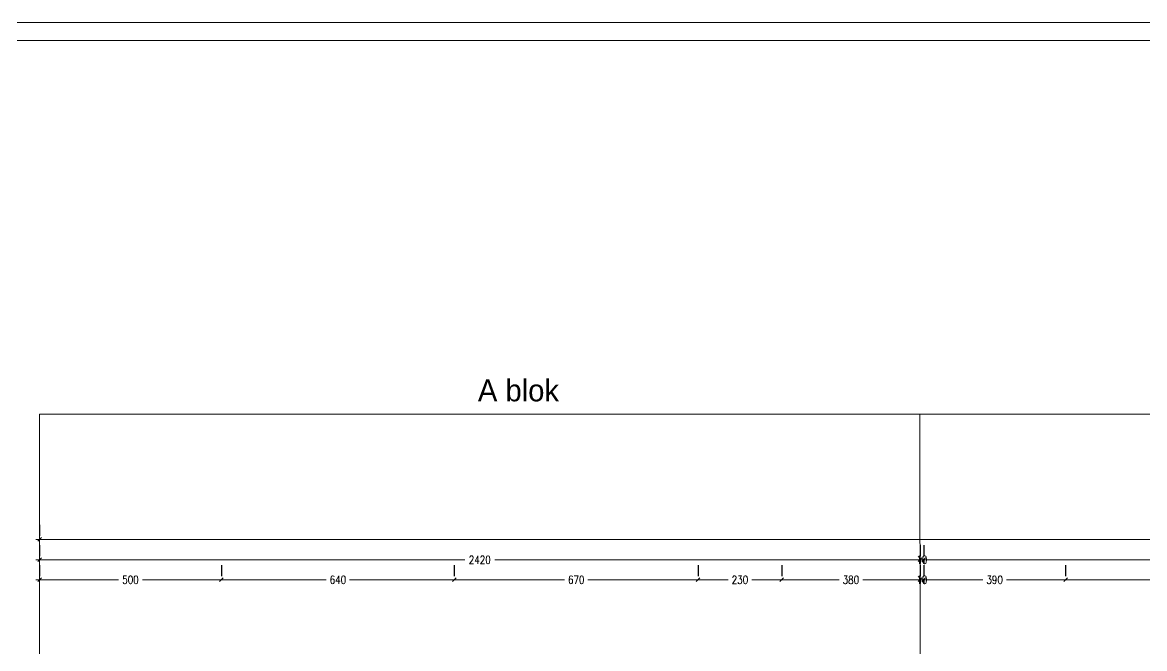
# Model space of a CAD drawing. Header units: millimetres. Extents: x -7453 to 3447, y 1740 to 11040.
# Drawn here: x -5856 to -2772, y 9320 to 11040 of the extents above; entities that cross this region are included whole.
import ezdxf

# ---------------------------------------------------------------- set-up
doc = ezdxf.new("R2010")
doc.units = ezdxf.units.MM
for name, color, linetype, lineweight in [('antet-İM', 145, 'Continuous', 20), ('yazı-İM', 64, 'Continuous', 20), ('ölçü-dış-İM', 7, 'Continuous', 20)]:
    doc.layers.add(name, color=color, linetype=linetype, lineweight=lineweight)
doc.styles.add('YAZI_İM', font='bgothl.ttf', dxfattribs={"height": 15})
doc.styles.add('ÖLÇÜ_İM', font='romans.shx', dxfattribs={"width": 0.8})
doc.dimstyles.new('ÖLÇÜ_İM_1-100', dxfattribs={"dimscale": 100, "dimtxt": 0.22, "dimasz": 0.1, "dimexe": 0.1, "dimexo": 0.4, "dimgap": 0.1, "dimtad": 0, "dimdec": 1, "dimrnd": 0.5, "dimzin": 12, "dimdsep": 46, "dimtxsty": 'ÖLÇÜ_İM', "dimblk1": 'OBLIQUE', "dimblk2": 'OBLIQUE', "dimsah": 1, "dimcen": 0.09, "dimdle": 0.1, "dimclrd": 256, "dimclre": 256, "dimclrt": 256, "dimadec": 0, "dimazin": 3, "dimtfac": 1, "dimtdec": 1, "dimtix": 1, "dimtofl": 0, "dimtmove": 2, "dimatfit": 3, "dimldrblk": 'OBLIQUE', "dimfxl": 0, "dimtolj": 1, "dimlwd": -1, "dimarcsym": 0})

# ---------------------------------------------------------------- blocks, each defined once
blk = doc.blocks.new('_OBLIQUE')
at = {"color": 0, "linetype": 'ByBlock'}
blk.add_line((-0.5, -0.5), (0.5, 0.5), dxfattribs=at)
blk = doc.blocks.new('*D176')
at = {"layer": 'Defpoints', "color": 0}
for p in [(-5808.8, 9508.8), (-5308.8, 9508.8, 0), (-5308.8, 9508.8, 0)]:
    blk.add_point(p, dxfattribs=at)
at = {"layer": 'ölçü-dış-İM', "lineweight": -2}
for p, q in [((-5808.8, 9548.8, 0), (-5808.8, 9518.8, 0)), ((-5308.8, 9548.8, 0), (-5308.8, 9518.8, 0))]:
    blk.add_line(p, q, dxfattribs=at)
at = {"layer": 'ölçü-dış-İM'}
for p, q in [((-5818.8, 9508.8, 0), (-5591.4, 9508.8, 0)), ((-5298.8, 9508.8, 0), (-5526.2, 9508.8, 0))]:
    blk.add_line(p, q, dxfattribs=at)
at = {"layer": 'ölçü-dış-İM', "xscale": 10, "yscale": 10, "zscale": 10, "rotation": 180}
blk.add_blockref('_OBLIQUE', (-5808.8, 9508.8, 0), dxfattribs=at)
at = {"layer": 'ölçü-dış-İM', "xscale": 10, "yscale": 10, "zscale": 10}
blk.add_blockref('_OBLIQUE', (-5308.8, 9508.8, 0), dxfattribs=at)
at = {"layer": 'ölçü-dış-İM', "insert": (-5558.8, 9508.8, 0), "char_height": 22, "attachment_point": 5, "style": 'ÖLÇÜ_İM'}
blk.add_mtext('\\A1;500', dxfattribs=at)
blk = doc.blocks.new('*D177')
at = {"layer": 'Defpoints', "color": 0}
for p in [(-5308.8, 9508.8, 0), (-4668.8, 9508.8, 0), (-4668.8, 9508.8, 0)]:
    blk.add_point(p, dxfattribs=at)
at = {"layer": 'ölçü-dış-İM', "lineweight": -2}
for p, q in [((-5308.8, 9548.8, 0), (-5308.8, 9518.8, 0)), ((-4668.8, 9548.8, 0), (-4668.8, 9518.8, 0))]:
    blk.add_line(p, q, dxfattribs=at)
at = {"layer": 'ölçü-dış-İM'}
for p, q in [((-5318.8, 9508.8, 0), (-5021, 9508.8, 0)), ((-4658.8, 9508.8, 0), (-4956.6, 9508.8, 0))]:
    blk.add_line(p, q, dxfattribs=at)
at = {"layer": 'ölçü-dış-İM', "xscale": 10, "yscale": 10, "zscale": 10, "rotation": 180}
blk.add_blockref('_OBLIQUE', (-5308.8, 9508.8, 0), dxfattribs=at)
at = {"layer": 'ölçü-dış-İM', "xscale": 10, "yscale": 10, "zscale": 10}
blk.add_blockref('_OBLIQUE', (-4668.8, 9508.8, 0), dxfattribs=at)
at = {"layer": 'ölçü-dış-İM', "insert": (-4988.8, 9508.8, 0), "char_height": 22, "attachment_point": 5, "style": 'ÖLÇÜ_İM'}
blk.add_mtext('\\A1;640', dxfattribs=at)
blk = doc.blocks.new('*D178')
at = {"layer": 'Defpoints', "color": 0}
for p in [(-4668.8, 9508.8), (-3998.8, 9508.8, 0), (-3998.8, 9508.8, 0)]:
    blk.add_point(p, dxfattribs=at)
at = {"layer": 'ölçü-dış-İM', "lineweight": -2}
for p, q in [((-4668.8, 9548.8, 0), (-4668.8, 9518.8, 0)), ((-3998.8, 9548.8, 0), (-3998.8, 9518.8, 0))]:
    blk.add_line(p, q, dxfattribs=at)
at = {"layer": 'ölçü-dış-İM'}
for p, q in [((-4678.8, 9508.8, 0), (-4366, 9508.8, 0)), ((-3988.8, 9508.8, 0), (-4301.6, 9508.8, 0))]:
    blk.add_line(p, q, dxfattribs=at)
at = {"layer": 'ölçü-dış-İM', "xscale": 10, "yscale": 10, "zscale": 10, "rotation": 180}
blk.add_blockref('_OBLIQUE', (-4668.8, 9508.8, 0), dxfattribs=at)
at = {"layer": 'ölçü-dış-İM', "xscale": 10, "yscale": 10, "zscale": 10}
blk.add_blockref('_OBLIQUE', (-3998.8, 9508.8, 0), dxfattribs=at)
at = {"layer": 'ölçü-dış-İM', "insert": (-4333.8, 9508.8, 0), "char_height": 22, "attachment_point": 5, "style": 'ÖLÇÜ_İM'}
blk.add_mtext('\\A1;670', dxfattribs=at)
blk = doc.blocks.new('*D179')
at = {"layer": 'Defpoints', "color": 0}
for p in [(-3998.8, 9508.8, 0), (-3768.8, 9508.8, 0), (-3768.8, 9508.8, 0)]:
    blk.add_point(p, dxfattribs=at)
at = {"layer": 'ölçü-dış-İM', "lineweight": -2}
for p, q in [((-3998.8, 9548.8, 0), (-3998.8, 9518.8, 0)), ((-3768.8, 9548.8, 0), (-3768.8, 9518.8, 0))]:
    blk.add_line(p, q, dxfattribs=at)
at = {"layer": 'ölçü-dış-İM'}
for p, q in [((-4008.8, 9508.8, 0), (-3916.4, 9508.8, 0)), ((-3758.8, 9508.8, 0), (-3851.2, 9508.8, 0))]:
    blk.add_line(p, q, dxfattribs=at)
at = {"layer": 'ölçü-dış-İM', "xscale": 10, "yscale": 10, "zscale": 10, "rotation": 180}
blk.add_blockref('_OBLIQUE', (-3998.8, 9508.8, 0), dxfattribs=at)
at = {"layer": 'ölçü-dış-İM', "xscale": 10, "yscale": 10, "zscale": 10}
blk.add_blockref('_OBLIQUE', (-3768.8, 9508.8, 0), dxfattribs=at)
at = {"layer": 'ölçü-dış-İM', "insert": (-3883.8, 9508.8, 0), "char_height": 22, "attachment_point": 5, "style": 'ÖLÇÜ_İM'}
blk.add_mtext('\\A1;230', dxfattribs=at)
blk = doc.blocks.new('*D180')
at = {"layer": 'Defpoints', "color": 0}
for p in [(-3768.8, 9508.8, 0), (-3388.8, 9508.8, 0), (-3388.8, 9508.8, 0)]:
    blk.add_point(p, dxfattribs=at)
at = {"layer": 'ölçü-dış-İM', "lineweight": -2}
for p, q in [((-3768.8, 9548.8, 0), (-3768.8, 9518.8, 0)), ((-3388.8, 9548.8, 0), (-3388.8, 9518.8, 0))]:
    blk.add_line(p, q, dxfattribs=at)
at = {"layer": 'ölçü-dış-İM'}
for p, q in [((-3778.8, 9508.8, 0), (-3611.4, 9508.8, 0)), ((-3378.8, 9508.8, 0), (-3546.2, 9508.8, 0))]:
    blk.add_line(p, q, dxfattribs=at)
at = {"layer": 'ölçü-dış-İM', "xscale": 10, "yscale": 10, "zscale": 10, "rotation": 180}
blk.add_blockref('_OBLIQUE', (-3768.8, 9508.8, 0), dxfattribs=at)
at = {"layer": 'ölçü-dış-İM', "xscale": 10, "yscale": 10, "zscale": 10}
blk.add_blockref('_OBLIQUE', (-3388.8, 9508.8, 0), dxfattribs=at)
at = {"layer": 'ölçü-dış-İM', "insert": (-3578.8, 9508.8, 0), "char_height": 22, "attachment_point": 5, "style": 'ÖLÇÜ_İM'}
blk.add_mtext('\\A1;380', dxfattribs=at)
blk = doc.blocks.new('*D181')
at = {"layer": 'Defpoints', "color": 0}
for p in [(-2988.8, 9508.8, 0), (-2308.8, 9508.8, 0), (-2308.8, 9508.8, 0)]:
    blk.add_point(p, dxfattribs=at)
at = {"layer": 'ölçü-dış-İM', "lineweight": -2}
for p, q in [((-2988.8, 9548.8, 0), (-2988.8, 9518.8, 0)), ((-2308.8, 9548.8, 0), (-2308.8, 9518.8, 0))]:
    blk.add_line(p, q, dxfattribs=at)
at = {"layer": 'ölçü-dış-İM'}
for p, q in [((-2998.8, 9508.8, 0), (-2681, 9508.8, 0)), ((-2298.8, 9508.8, 0), (-2616.6, 9508.8, 0))]:
    blk.add_line(p, q, dxfattribs=at)
at = {"layer": 'ölçü-dış-İM', "xscale": 10, "yscale": 10, "zscale": 10, "rotation": 180}
blk.add_blockref('_OBLIQUE', (-2988.8, 9508.8, 0), dxfattribs=at)
at = {"layer": 'ölçü-dış-İM', "xscale": 10, "yscale": 10, "zscale": 10}
blk.add_blockref('_OBLIQUE', (-2308.8, 9508.8, 0), dxfattribs=at)
at = {"layer": 'ölçü-dış-İM', "insert": (-2648.8, 9508.8, 0), "char_height": 22, "attachment_point": 5, "style": 'ÖLÇÜ_İM'}
blk.add_mtext('\\A1;680', dxfattribs=at)
blk = doc.blocks.new('*D187')
at = {"layer": 'Defpoints', "color": 0}
for p in [(-3378.8, 9563.8, 0), (386.2, 9563.8, 0), (386.2, 9563.8, 0)]:
    blk.add_point(p, dxfattribs=at)
at = {"layer": 'ölçü-dış-İM', "lineweight": -2}
for p, q in [((-3378.8, 9603.8, 0), (-3378.8, 9573.8, 0)), ((386.2, 9603.8, 0), (386.2, 9573.8, 0))]:
    blk.add_line(p, q, dxfattribs=at)
at = {"layer": 'ölçü-dış-İM'}
for p, q in [((-3388.8, 9563.8, 0), (-1537.3, 9563.8, 0)), ((396.2, 9563.8, 0), (-1455.3, 9563.8, 0))]:
    blk.add_line(p, q, dxfattribs=at)
at = {"layer": 'ölçü-dış-İM', "xscale": 10, "yscale": 10, "zscale": 10, "rotation": 180}
blk.add_blockref('_OBLIQUE', (-3378.8, 9563.8, 0), dxfattribs=at)
at = {"layer": 'ölçü-dış-İM', "xscale": 10, "yscale": 10, "zscale": 10}
blk.add_blockref('_OBLIQUE', (386.2, 9563.8, 0), dxfattribs=at)
at = {"layer": 'ölçü-dış-İM', "insert": (-1496.3, 9563.8, 0), "char_height": 22, "attachment_point": 5, "style": 'ÖLÇÜ_İM'}
blk.add_mtext('\\A1;3765', dxfattribs=at)
blk = doc.blocks.new('*D197')
at = {"layer": 'Defpoints', "color": 0}
for p in [(-3378.8, 9508.8, 0), (-2988.8, 9508.8, 0), (-2988.8, 9508.8, 0)]:
    blk.add_point(p, dxfattribs=at)
at = {"layer": 'ölçü-dış-İM', "lineweight": -2}
for p, q in [((-3378.8, 9548.8, 0), (-3378.8, 9518.8, 0)), ((-2988.8, 9548.8, 0), (-2988.8, 9518.8, 0))]:
    blk.add_line(p, q, dxfattribs=at)
at = {"layer": 'ölçü-dış-İM'}
for p, q in [((-3388.8, 9508.8, 0), (-3216.4, 9508.8, 0)), ((-2978.8, 9508.8, 0), (-3151.2, 9508.8, 0))]:
    blk.add_line(p, q, dxfattribs=at)
at = {"layer": 'ölçü-dış-İM', "xscale": 10, "yscale": 10, "zscale": 10, "rotation": 180}
blk.add_blockref('_OBLIQUE', (-3378.8, 9508.8, 0), dxfattribs=at)
at = {"layer": 'ölçü-dış-İM', "xscale": 10, "yscale": 10, "zscale": 10}
blk.add_blockref('_OBLIQUE', (-2988.8, 9508.8, 0), dxfattribs=at)
at = {"layer": 'ölçü-dış-İM', "insert": (-3183.8, 9508.8, 0), "char_height": 22, "attachment_point": 5, "style": 'ÖLÇÜ_İM'}
blk.add_mtext('\\A1;390', dxfattribs=at)
blk = doc.blocks.new('*D198')
at = {"layer": 'Defpoints', "color": 0}
for p in [(-5808.8, 9563.8, 0), (-3388.8, 9563.8, 0), (-3388.8, 9563.8, 0)]:
    blk.add_point(p, dxfattribs=at)
at = {"layer": 'ölçü-dış-İM', "lineweight": -2}
for p, q in [((-5808.8, 9603.8, 0), (-5808.8, 9573.8, 0)), ((-3388.8, 9603.8, 0), (-3388.8, 9573.8, 0))]:
    blk.add_line(p, q, dxfattribs=at)
at = {"layer": 'ölçü-dış-İM'}
for p, q in [((-5818.8, 9563.8, 0), (-4639.8, 9563.8, 0)), ((-3378.8, 9563.8, 0), (-4557.8, 9563.8, 0))]:
    blk.add_line(p, q, dxfattribs=at)
at = {"layer": 'ölçü-dış-İM', "xscale": 10, "yscale": 10, "zscale": 10, "rotation": 180}
blk.add_blockref('_OBLIQUE', (-5808.8, 9563.8, 0), dxfattribs=at)
at = {"layer": 'ölçü-dış-İM', "xscale": 10, "yscale": 10, "zscale": 10}
blk.add_blockref('_OBLIQUE', (-3388.8, 9563.8, 0), dxfattribs=at)
at = {"layer": 'ölçü-dış-İM', "insert": (-4598.8, 9563.8, 0), "char_height": 22, "attachment_point": 5, "style": 'ÖLÇÜ_İM'}
blk.add_mtext('\\A1;2420', dxfattribs=at)
blk = doc.blocks.new('*D217')
at = {"layer": 'Defpoints', "color": 0}
for p in [(-5808.8, 9619.7, 0), (386.2, 9619.7, 0), (386.2, 9619.7, 0)]:
    blk.add_point(p, dxfattribs=at)
at = {"layer": 'ölçü-dış-İM', "lineweight": -2}
for p, q in [((-5808.8, 9659.7, 0), (-5808.8, 9629.7, 0)), ((386.2, 9659.7, 0), (386.2, 9629.7, 0))]:
    blk.add_line(p, q, dxfattribs=at)
at = {"layer": 'ölçü-dış-İM'}
for p, q in [((-5818.8, 9619.7, 0), (-2751.9, 9619.7, 0)), ((396.2, 9619.7, 0), (-2670.7, 9619.7, 0))]:
    blk.add_line(p, q, dxfattribs=at)
at = {"layer": 'ölçü-dış-İM', "xscale": 10, "yscale": 10, "zscale": 10, "rotation": 180}
blk.add_blockref('_OBLIQUE', (-5808.8, 9619.7, 0), dxfattribs=at)
at = {"layer": 'ölçü-dış-İM', "xscale": 10, "yscale": 10, "zscale": 10}
blk.add_blockref('_OBLIQUE', (386.2, 9619.7, 0), dxfattribs=at)
at = {"layer": 'ölçü-dış-İM', "insert": (-2711.3, 9619.7, 0), "char_height": 22, "attachment_point": 5, "style": 'ÖLÇÜ_İM'}
blk.add_mtext('\\A1;6195', dxfattribs=at)
blk = doc.blocks.new('*D218')
at = {"layer": 'Defpoints', "color": 0}
for p in [(-3388.8, 9603.8, 0), (-3378.8, 9603.8, 0), (-3378.8, 9563.8, 0)]:
    blk.add_point(p, dxfattribs=at)
at = {"layer": 'ölçü-dış-İM'}
for p, q in [((-3388.8, 9563.8, 0), (-3398.8, 9563.8, 0)), ((-3378.8, 9563.8, 0), (-3368.8, 9563.8, 0))]:
    blk.add_line(p, q, dxfattribs=at)
at = {"layer": 'ölçü-dış-İM', "lineweight": -2}
for p, q in [((-3388.8, 9563.8, 0), (-3388.8, 9553.8, 0)), ((-3378.8, 9563.8, 0), (-3378.8, 9553.8, 0))]:
    blk.add_line(p, q, dxfattribs=at)
at = {"layer": 'ölçü-dış-İM', "xscale": 10, "yscale": 10, "zscale": 10}
blk.add_blockref('_OBLIQUE', (-3388.8, 9563.8, 0), dxfattribs=at)
at = {"layer": 'ölçü-dış-İM', "xscale": 10, "yscale": 10, "zscale": 10, "rotation": 180}
blk.add_blockref('_OBLIQUE', (-3378.8, 9563.8, 0), dxfattribs=at)
at = {"layer": 'ölçü-dış-İM', "insert": (-3383.8, 9563.8, 0), "char_height": 22, "attachment_point": 5, "style": 'ÖLÇÜ_İM'}
blk.add_mtext('\\A1;10', dxfattribs=at)
blk = doc.blocks.new('*D219')
at = {"layer": 'Defpoints', "color": 0}
for p in [(-3388.8, 9548.8, 0), (-3378.8, 9548.8, 0), (-3378.8, 9508.8, 0)]:
    blk.add_point(p, dxfattribs=at)
at = {"layer": 'ölçü-dış-İM'}
for p, q in [((-3388.8, 9508.8, 0), (-3398.8, 9508.8, 0)), ((-3378.8, 9508.8, 0), (-3368.8, 9508.8, 0))]:
    blk.add_line(p, q, dxfattribs=at)
at = {"layer": 'ölçü-dış-İM', "lineweight": -2}
for p, q in [((-3388.8, 9508.8, 0), (-3388.8, 9498.8, 0)), ((-3378.8, 9508.8, 0), (-3378.8, 9498.8, 0))]:
    blk.add_line(p, q, dxfattribs=at)
at = {"layer": 'ölçü-dış-İM', "xscale": 10, "yscale": 10, "zscale": 10}
blk.add_blockref('_OBLIQUE', (-3388.8, 9508.8, 0), dxfattribs=at)
at = {"layer": 'ölçü-dış-İM', "xscale": 10, "yscale": 10, "zscale": 10, "rotation": 180}
blk.add_blockref('_OBLIQUE', (-3378.8, 9508.8, 0), dxfattribs=at)
at = {"layer": 'ölçü-dış-İM', "insert": (-3383.8, 9508.8, 0), "char_height": 22, "attachment_point": 5, "style": 'ÖLÇÜ_İM'}
blk.add_mtext('\\A1;10', dxfattribs=at)

msp = doc.modelspace()

# ---------------------------------------------------------------- linework, layer by layer
at = {"layer": 'antet-İM'}
for points in [[(-7453.235, 11039.568), (3446.765, 11039.568), (3446.765, 1739.568), (-7453.235, 1739.568)], [(-7403.235, 1789.568), (-7403.235, 10989.568), (3396.765, 10989.568), (3396.765, 1789.568)]]:
    msp.add_lwpolyline(points, close=True, dxfattribs=at)
at = {"layer": 'yazı-İM'}
for p, q in [((-5808.78, 9083.56, 0), (-5808.78, 9963.772, 0)), ((-5808.78, 9963.772), (-3388.78, 9963.772)), ((-5808.78, 9083.56), (-5808.78, 9963.772, 0)), ((-3388.78, 9083.56, 0), (-3388.982, 9963.772, 0)), ((-3388.78, 9963.772), (386.637, 9963.772))]:
    msp.add_line(p, q, dxfattribs=at)
at = {"layer": 'ölçü-dış-İM', "elevation": 0}
msp.add_lwpolyline([(-5808.78, 9508.838), (-5808.78, 9563.838)], dxfattribs=at)

# ---------------------------------------------------------------- texts
at = {"layer": 'yazı-İM', "style": 'YAZI_İM'}
msp.add_text('A blok', height=60, dxfattribs=at).set_placement((-4603.977, 9998.921))

# ---------------------------------------------------------------- dimensions: what is measured, and where the dimension line sits
at = {"layer": 'ölçü-dış-İM'}
for base, p1, p2, picture, middle in [((386.22, 9619.661, 0), (-5808.78, 9619.661, 0), (386.22, 9619.661, 0), '*D217', (-2711.28, 9619.661, 0)), ((-3388.78, 9563.838, 0), (-5808.78, 9563.838, 0), (-3388.78, 9563.838, 0), '*D198', (-4598.78, 9563.838, 0)), ((386.22, 9563.838, 0), (-3378.78, 9563.838, 0), (386.22, 9563.838, 0), '*D187', (-1496.28, 9563.838, 0)), ((-5308.78, 9508.838, 0), (-5808.78, 9508.838), (-5308.78, 9508.838, 0), '*D176', (-5558.78, 9508.838, 0)), ((-4668.78, 9508.838, 0), (-5308.78, 9508.838, 0), (-4668.78, 9508.838, 0), '*D177', (-4988.78, 9508.838, 0)), ((-3998.78, 9508.838, 0), (-4668.78, 9508.838), (-3998.78, 9508.838, 0), '*D178', (-4333.78, 9508.838, 0)), ((-3768.78, 9508.838, 0), (-3998.78, 9508.838, 0), (-3768.78, 9508.838, 0), '*D179', (-3883.78, 9508.838, 0)), ((-3388.78, 9508.838, 0), (-3768.78, 9508.838, 0), (-3388.78, 9508.838, 0), '*D180', (-3578.78, 9508.838, 0)), ((-2988.78, 9508.838, 0), (-3378.78, 9508.838, 0), (-2988.78, 9508.838, 0), '*D197', (-3183.78, 9508.838, 0)), ((-2308.78, 9508.838, 0), (-2988.78, 9508.838, 0), (-2308.78, 9508.838, 0), '*D181', (-2648.78, 9508.838, 0))]:
    dim = msp.add_linear_dim(base=base, p1=p1, p2=p2, dimstyle='ÖLÇÜ_İM_1-100', override={"dimfxl": 0.2, "dimarcsym": 1}, dxfattribs=at)
    dim.commit()
    dim.dimension.update_dxf_attribs({"geometry": picture, "text_midpoint": middle})
for p1, p2, picture, middle in [((-3388.78, 9603.838, 0), (-3378.78, 9603.838, 0), '*D218', (-3383.78, 9563.838, 0)), ((-3388.78, 9548.838, 0), (-3378.78, 9548.838, 0), '*D219', (-3383.78, 9508.838, 0))]:
    dim = msp.add_aligned_dim(p1=p1, p2=p2, distance=-40, dimstyle='ÖLÇÜ_İM_1-100', override={"dimfxl": 0.2, "dimarcsym": 1}, dxfattribs=at)
    dim.commit()
    dim.dimension.update_dxf_attribs({"geometry": picture, "text_midpoint": middle})

doc.saveas('drawing.dxf')
